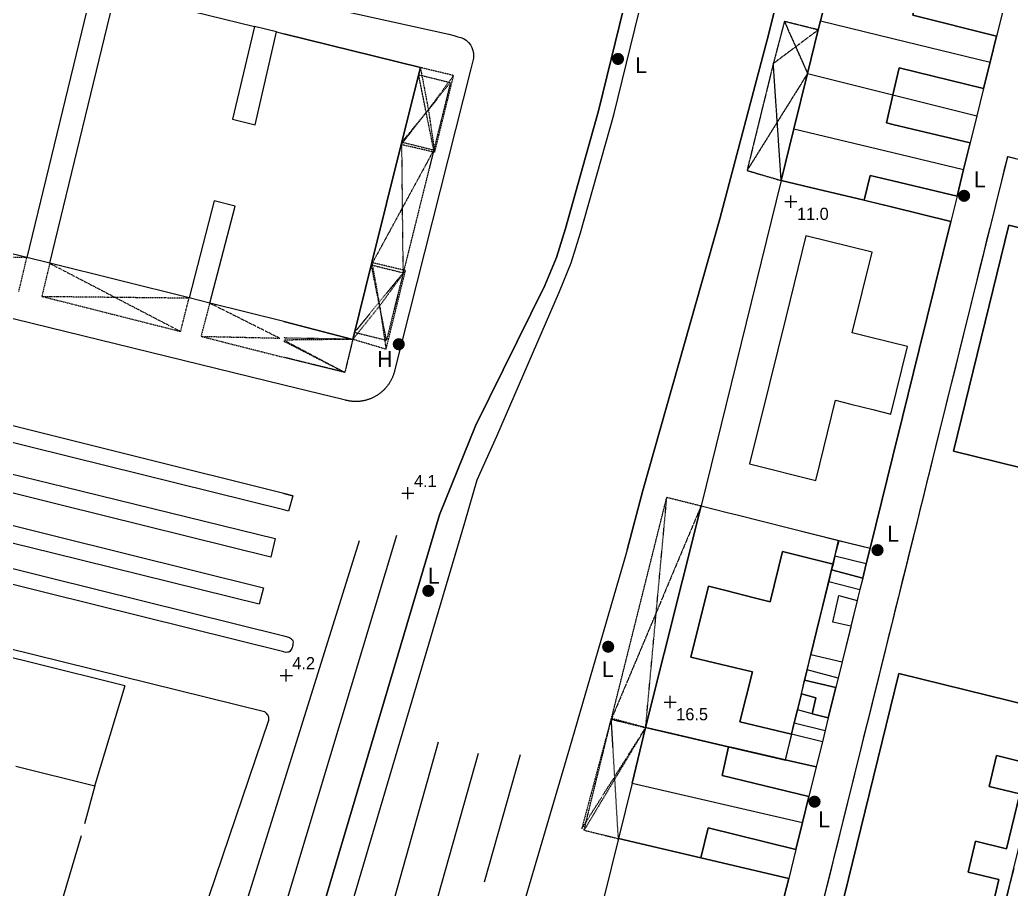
# Model space of a CAD drawing. Header units: millimetres. Extents: x 833924389 to 835767163, y 817400000 to 818811854.
# Drawn here: x 835228338 to 835309714, y 818600601 to 818671952 of the extents above; entities that cross this region are included whole.
import ezdxf
from ezdxf.enums import TextEntityAlignment as Align

# ---------------------------------------------------------------- set-up
doc = ezdxf.new("R2010")
doc.units = ezdxf.units.MM
doc.header["$LTSCALE"] = 10
doc.header["$MEASUREMENT"] = 0
for name, pattern in [('11NW24A$0$DGN Style 5', [6.686246, 2.865534, -3.820712]), ('11NW24B$0$DGN Style 5', [6.581295, 2.820555, -3.76074]), ('11nw24b$1$DGN Style 5', [1.174922, 0.503538, -0.671384])]:
    doc.linetypes.add(name, pattern=pattern)
doc.layers.add('01_Base_Plan', color=5, linetype='Continuous', lineweight=5)
doc.styles.add('11nw24b$0$Style-ENGINEERING', font='ENGINEERING.shx')
doc.styles.add('11nw24b$0$Style-WORKING', font='WORKING.shx')

# ---------------------------------------------------------------- blocks, each defined once
blk = doc.blocks.new('11nw24b$0$SPOTHT')
at = {"layer": '01_Base_Plan', "linetype": 'Continuous', "lineweight": 13}
for p, q in [((-0.5, 0), (0.5, 0)), ((0, -0.5), (0, 0.5))]:
    blk.add_line(p, q, dxfattribs=at)
blk = doc.blocks.new('11nw24b$0$UTILP')
at = {"layer": '01_Base_Plan', "linetype": 'Continuous', "lineweight": 13}
h = blk.add_hatch(color=256, dxfattribs=at)
edge = h.paths.add_edge_path()
edge.add_arc((0, 0), 0.5, 0, 360)
blk = doc.blocks.new('11nw24b$0$UTIFH')
at = {"layer": '01_Base_Plan', "linetype": 'Continuous', "lineweight": 13}
h = blk.add_hatch(color=256, dxfattribs=at)
edge = h.paths.add_edge_path()
edge.add_arc((0, 0), 0.5, 0, 360)

msp = doc.modelspace()

# ---------------------------------------------------------------- linework, layer by layer
at = {"layer": '01_Base_Plan', "linetype": 'Continuous'}
for p, q in [((835309101, 818673000), (835308514, 818670624)), ((835292999, 818667547), (835291883, 818663018)), ((835300006, 818665795), (835306897, 818664071)), ((835307448, 818666303), (835306897, 818664071)), ((835306897, 818664071), (835306347, 818661844)), ((835305270, 818657481), (835304755, 818655395)), ((835250000, 818647203), (835255670, 818645728)), ((835299763, 818645490), (835297853, 818645970)), ((835296552, 818640420), (835298364, 818639964)), ((835250404, 818631626), (835250000, 818631731)), ((835284261, 818632066), (835279708, 818613859)), ((835295235, 818627910), (835295552, 818629226)), ((835295053, 818627157), (835295235, 818627910)), ((835291694, 818613244), (835295053, 818627157)), ((835294978, 818626820), (835297533, 818626138)), ((835294743, 818625858), (835297299, 818625187)), ((835297533, 818626138), (835297299, 818625187)), ((835288622, 818624524), (835286303, 818625107)), ((835250158, 818620029), (835250000, 818620068)), ((835284798, 818619320), (835287088, 818618780)), ((835292974, 818618616), (835293279, 818619866)), ((835292761, 818617743), (835292974, 818618616)), ((835292490, 818616636), (835292761, 818617743)), ((835293381, 818614999), (835292166, 818615308)), ((835294699, 818614658), (835294443, 818613618)), ((835279708, 818613859), (835286475, 818612290)), ((835291683, 818613329), (835291908, 818614250)), ((835293707, 818610639), (835291168, 818611223)), ((835293707, 818610639), (835293113, 818608210)), ((835278589, 818609305), (835292593, 818606083)), ((835292047, 818603854), (835291466, 818601481))]:
    msp.add_line(p, q, dxfattribs=at)
at = {"layer": '01_Base_Plan', "linetype": '11nw24b$1$DGN Style 5'}
for p, q in [((835291099, 818671818), (835290189, 818668363)), ((835293880, 818671127), (835291099, 818671818)), ((835291099, 818671818), (835292025, 818669738)), ((835293880, 818671127), (835292025, 818669738)), ((835292025, 818669738), (835290189, 818668363)), ((835292025, 818669738), (835292999, 818667547)), ((835290189, 818668363), (835288033, 818659584)), ((835290513, 818663561), (835290189, 818668363)), ((835261071, 818667452), (835263691, 818666800)), ((835292999, 818667547), (835290513, 818663561)), ((835263691, 818666800), (835262316, 818661269)), ((835290513, 818663561), (835288033, 818659584)), ((835290836, 818658765), (835290513, 818663561)), ((835259696, 818661920), (835262316, 818661269)), ((835262316, 818661269), (835259810, 818651190)), ((835288033, 818659584), (835290836, 818658765)), ((835257190, 818651841), (835259810, 818651190)), ((835259810, 818651190), (835258435, 818645658)), ((835255815, 818646310), (835258435, 818645658)), ((835255670, 818645728), (835250000, 818645840)), ((835250000, 818645591), (835255014, 818643018)), ((835255670, 818645728), (835255014, 818643018)), ((835255014, 818643018), (835250000, 818644250)), ((835276892, 818614551), (835281447, 818632769)), ((835281447, 818632769), (835284261, 818632066)), ((835274654, 818605442), (835276892, 818614551)), ((835276892, 818614551), (835279708, 818613859)), ((835274654, 818605442), (835277470, 818604750))]:
    msp.add_line(p, q, dxfattribs=at)
at = {"layer": '01_Base_Plan'}
for p, q in [((835239601, 818575990), (835256212, 818629207)), ((835242784, 818574947), (835259294, 818629647))]:
    msp.add_line(p, q, dxfattribs=at)
at = {"layer": '01_Base_Plan', "linetype": 'Continuous', "flags": 128}
for points in [[(835255771, 818600000), (835264875, 818630694), (835265886, 818634208), (835267484, 818637772), (835272633, 818649661), (835273608, 818652012), (835274366, 818654460), (835277093, 818664142), (835284298, 818693551), (835289503, 818715212), (835294523, 818731172), (835299891, 818752699)], [(835296024, 818751555), (835297173, 818747174), (835293271, 818731525), (835288250, 818715560), (835283440, 818695682), (835283710, 818695637), (835283261, 818693766), (835283035, 818693860), (835275836, 818664473), (835273119, 818654828), (835272384, 818652454), (835271432, 818650159), (835265736, 818638636), (835262785, 818631314), (835253497, 818600000)], [(835278191, 818628442), (835279486, 818633331), (835285793, 818655606), (835289833, 818670827), (835295693, 818694417), (835297071, 818700000)], [(835295693, 818694417), (835289833, 818670827), (835285793, 818655606), (835279486, 818633331), (835278191, 818628442), (835277920, 818627506), (835273460, 818612178), (835269882, 818600000)], [(835255771, 818600000), (835264875, 818630694), (835265886, 818634208), (835267484, 818637772), (835272633, 818649661), (835273608, 818652012), (835274366, 818654460), (835277093, 818664142), (835284298, 818693551)], [(835271432, 818650159), (835272384, 818652454), (835273119, 818654828), (835275836, 818664473), (835283035, 818693860)], [(835228914, 818652434), (835217449, 818655275), (835219477, 818663230), (835217570, 818663703), (835215574, 818655740), (835204145, 818658574), (835209617, 818680789), (835221078, 818677959), (835219246, 818670441), (835221086, 818669982), (835222953, 818677496), (835234316, 818674689), (835228914, 818652434)], [(835294062, 818671864), (835294329, 818672950), (835295185, 818676425)], [(835295185, 818676425), (835294329, 818672950), (835294062, 818671864)], [(835302219, 818674694), (835301635, 818672345), (835308514, 818670624), (835307982, 818668470)], [(835307982, 818668470), (835308514, 818670624), (835301635, 818672345), (835302219, 818674694)], [(835250000, 818647203), (835243926, 818648709), (835246012, 818656656), (835244281, 818657086), (835242234, 818649129), (835230793, 818651967), (835236180, 818674230), (835247605, 818671408), (835245785, 818663811), (835247660, 818663344), (835249406, 818670963), (835250000, 818670816)], [(835250000, 818673783), (835263542, 818670763), (835263976, 818670666), (835264283, 818670568), (835264530, 818670507), (835264763, 818670407), (835264977, 818670270), (835265166, 818670100), (835265325, 818669902), (835265450, 818669682), (835265537, 818669443), (835265584, 818669194), (835265576, 818668806), (835265527, 818668577), (835265356, 818667941), (835259037, 818642929), (835259019, 818642874), (835259001, 818642820), (835258982, 818642767), (835258962, 818642713), (835258941, 818642660), (835258919, 818642607), (835258896, 818642555), (835258872, 818642503), (835258847, 818642452), (835258822, 818642401), (835258795, 818642350), (835258768, 818642300), (835258740, 818642251), (835258711, 818642202), (835258681, 818642153), (835258650, 818642105), (835258618, 818642057), (835258586, 818642010), (835258553, 818641964), (835258519, 818641918), (835258484, 818641873), (835258448, 818641829), (835258412, 818641785), (835258374, 818641741), (835258337, 818641699), (835258298, 818641657), (835258258, 818641615), (835258218, 818641575), (835258178, 818641535), (835258136, 818641496), (835258094, 818641457), (835258051, 818641420), (835258008, 818641383), (835257963, 818641347), (835257919, 818641311), (835257873, 818641276), (835257827, 818641243), (835257781, 818641210), (835257734, 818641177), (835257686, 818641146), (835257638, 818641116), (835257589, 818641086), (835257540, 818641057), (835257490, 818641029), (835257440, 818641002), (835257389, 818640976), (835257338, 818640950), (835257287, 818640926), (835257235, 818640902), (835257182, 818640880), (835257129, 818640858), (835257076, 818640837), (835257023, 818640818), (835256969, 818640799), (835256915, 818640781), (835256860, 818640764), (835256805, 818640748), (835256750, 818640732), (835256695, 818640718), (835256640, 818640705), (835256584, 818640693), (835256528, 818640682), (835256472, 818640671), (835256416, 818640662), (835256359, 818640654), (835256302, 818640647), (835256246, 818640640), (835256189, 818640635), (835256132, 818640631), (835256075, 818640627), (835256018, 818640625), (835255961, 818640624), (835255904, 818640623), (835255847, 818640624), (835255790, 818640626), (835255733, 818640628), (835255676, 818640632), (835255619, 818640636), (835255562, 818640642), (835255506, 818640649), (835255449, 818640656), (835255393, 818640665), (835255336, 818640674), (835255280, 818640685), (835255224, 818640696), (835255224, 818640696), (835255169, 818640709), (835255113, 818640722), (835255058, 818640737), (835254848, 818640793), (835250000, 818641979)], [(835250000, 818673783), (835263542, 818670763), (835263976, 818670667), (835264283, 818670568), (835264530, 818670507), (835264763, 818670407), (835264977, 818670270), (835265166, 818670100), (835265325, 818669903), (835265450, 818669682), (835265537, 818669443), (835265584, 818669194), (835265576, 818668806), (835265527, 818668577), (835265356, 818667941), (835259037, 818642929), (835259019, 818642874), (835259001, 818642820), (835258982, 818642767), (835258962, 818642713), (835258941, 818642660), (835258919, 818642607), (835258896, 818642555), (835258872, 818642503), (835258847, 818642452), (835258822, 818642401), (835258795, 818642350), (835258768, 818642300), (835258740, 818642251), (835258711, 818642202), (835258681, 818642153), (835258650, 818642105), (835258618, 818642057), (835258586, 818642011), (835258553, 818641964), (835258519, 818641918), (835258484, 818641873), (835258448, 818641829), (835258412, 818641785), (835258374, 818641741), (835258337, 818641699), (835258298, 818641657), (835258259, 818641615), (835258218, 818641575), (835258178, 818641535), (835258136, 818641496), (835258094, 818641457), (835258051, 818641420), (835258008, 818641383), (835257963, 818641347), (835257919, 818641311), (835257873, 818641277), (835257827, 818641243), (835257781, 818641210), (835257734, 818641178), (835257686, 818641146), (835257638, 818641116), (835257589, 818641086), (835257540, 818641057), (835257490, 818641029), (835257440, 818641002), (835257389, 818640976), (835257338, 818640950), (835257287, 818640926), (835257235, 818640903), (835257182, 818640880), (835257129, 818640858), (835257076, 818640837), (835257023, 818640818), (835256969, 818640799), (835256915, 818640781), (835256860, 818640764), (835256806, 818640748), (835256751, 818640733), (835256695, 818640718), (835256640, 818640705), (835256584, 818640693), (835256528, 818640682), (835256472, 818640671), (835256416, 818640662), (835256359, 818640654), (835256303, 818640647), (835256246, 818640640), (835256189, 818640635), (835256132, 818640631), (835256075, 818640627), (835256018, 818640625), (835255961, 818640624), (835255904, 818640623)], [(835309101, 818673000), (835308514, 818670624)], [(835249406, 818670963), (835247605, 818671408)], [(835292999, 818667547), (835293880, 818671127), (835294062, 818671864)], [(835294062, 818671864), (835293880, 818671127), (835292999, 818667547)], [(835294062, 818671864), (835300000, 818670416), (835307982, 818668470)], [(835294062, 818671864), (835300000, 818670416), (835307982, 818668470)], [(835250000, 818670816), (835261215, 818668034), (835259643, 818661709), (835257235, 818652025), (835255670, 818645728), (835250000, 818647203)], [(835255670, 818645728), (835257235, 818652025), (835259643, 818661709), (835261215, 818668034), (835250000, 818670816)], [(835307982, 818668470), (835307448, 818666303), (835300516, 818667999), (835300006, 818665795)], [(835300006, 818665795), (835300516, 818667999), (835307448, 818666303), (835307982, 818668470)], [(835291883, 818663018), (835292999, 818667547)], [(835292999, 818667547), (835300000, 818665796), (835300006, 818665795)], [(835292999, 818667547), (835300000, 818665796), (835300006, 818665795)], [(835300006, 818665795), (835300000, 818665770), (835299475, 818663501), (835300000, 818663374), (835306347, 818661844), (835305812, 818659678)], [(835305812, 818659678), (835306347, 818661844), (835300000, 818663374), (835299475, 818663501), (835300000, 818665769), (835300006, 818665795)], [(835300006, 818665795), (835306897, 818664071)], [(835307448, 818666303), (835306897, 818664071)], [(835306897, 818664071), (835306347, 818661844)], [(835305812, 818659678), (835305270, 818657481), (835300000, 818658733), (835298126, 818659178), (835297655, 818657145), (835293804, 818658060), (835290836, 818658765), (835291883, 818663018)], [(835291883, 818663018), (835290836, 818658765), (835293804, 818658060), (835297655, 818657145), (835298126, 818659178), (835300000, 818658733), (835305270, 818657481), (835305812, 818659678)], [(835291883, 818663018), (835300000, 818661072), (835305812, 818659678)], [(835291883, 818663018), (835300000, 818661072), (835305812, 818659678)], [(835309371, 818600000), (835313110, 818615201), (835315355, 818624329), (835317600, 818633457), (835323456, 818657268), (835322484, 818657506), (835310829, 818660362), (835309404, 818660711), (835303509, 818636911), (835301249, 818627786), (835298989, 818618662), (835294367, 818600000)], [(835310635, 818660410), (835309469, 818660696), (835309404, 818660711), (835309116, 818659547), (835308827, 818658382), (835308539, 818657217), (835308250, 818656052), (835307962, 818654887), (835307673, 818653723), (835307385, 818652558), (835307096, 818651393), (835306808, 818650228), (835306519, 818649063), (835306231, 818647899), (835305942, 818646734), (835305654, 818645569), (835305365, 818644404), (835305077, 818643239), (835304788, 818642075), (835304500, 818640910), (835304211, 818639745), (835303923, 818638580), (835303634, 818637415), (835303346, 818636251), (835303057, 818635086), (835302769, 818633921), (835302480, 818632756), (835302192, 818631591), (835301903, 818630427), (835301615, 818629262), (835301326, 818628097), (835301038, 818626932), (835300749, 818625767), (835300461, 818624603), (835300172, 818623438), (835299884, 818622273), (835299595, 818621108), (835299307, 818619943), (835299018, 818618779), (835298730, 818617614), (835298441, 818616449), (835298153, 818615284), (835297864, 818614119), (835297576, 818612955), (835297287, 818611790), (835296999, 818610625), (835296710, 818609460), (835296422, 818608295), (835296133, 818607131), (835295845, 818605966), (835295734, 818605518), (835295446, 818604353), (835295159, 818603188), (835294872, 818602023), (835294584, 818600858), (835294373, 818600000)], [(835250000, 818641979), (835176944, 818659861)], [(835290836, 818658765), (835284261, 818632066), (835286394, 818631529), (835287219, 818631322), (835291437, 818630261), (835295584, 818629218)], [(835295552, 818629226), (835298135, 818628576), (835300000, 818636131), (835300795, 818639353), (835302161, 818644887), (835304755, 818655395), (835300000, 818656567), (835290836, 818658765), (835284261, 818632066)], [(835305270, 818657481), (835304755, 818655395)], [(835297655, 818657145), (835300000, 818656567), (835304755, 818655395), (835302161, 818644887), (835300795, 818639353), (835300000, 818636131), (835298135, 818628576)], [(835304973, 818636552), (835309535, 818655099), (835318665, 818652862), (835321190, 818652243), (835320084, 818647747), (835317559, 818648366), (835316938, 818645841), (835319463, 818645222), (835318355, 818640716), (835315830, 818641335), (835315209, 818638810), (835317734, 818638191), (835316628, 818633695), (835314103, 818634314), (835304973, 818636552)], [(835304973, 818636552), (835314103, 818634314), (835316628, 818633695), (835317734, 818638191), (835315209, 818638810), (835315830, 818641335), (835318355, 818640716), (835319463, 818645222), (835316938, 818645841), (835317559, 818648366), (835320084, 818647747), (835321190, 818652243), (835318665, 818652862), (835309535, 818655099), (835304973, 818636552)], [(835297853, 818645970), (835296667, 818646269), (835298293, 818652871), (835292862, 818654237), (835291236, 818647635), (835289873, 818642100), (835288247, 818635497)], [(835297853, 818645970), (835296667, 818646269), (835298293, 818652871), (835292862, 818654237), (835291236, 818647635), (835289873, 818642100), (835288247, 818635497), (835293678, 818634131), (835295304, 818640734), (835296552, 818640420)], [(835230793, 818651967), (835228914, 818652434)], [(835265736, 818638636), (835271432, 818650159)], [(835243926, 818648709), (835242234, 818649129)], [(835299763, 818645490), (835297853, 818645970)], [(835298364, 818639964), (835299825, 818639597), (835301191, 818645131), (835299763, 818645490)], [(835298364, 818639964), (835299825, 818639597), (835301191, 818645131), (835299763, 818645490)], [(835255904, 818640623), (835255847, 818640624), (835255790, 818640626), (835255733, 818640628), (835255676, 818640632), (835255619, 818640636), (835255562, 818640642), (835255506, 818640649), (835255449, 818640656), (835255393, 818640665), (835255336, 818640674), (835255280, 818640685), (835255224, 818640697), (835255169, 818640709), (835255113, 818640722), (835255058, 818640737), (835254848, 818640793), (835250000, 818641979)], [(835172563, 818640651), (835230706, 818626185)], [(835288247, 818635497), (835293678, 818634131), (835295304, 818640734), (835296552, 818640420)], [(835296552, 818640420), (835298364, 818639964)], [(835230487, 818624922), (835172420, 818639367)], [(835232429, 818636092), (835225695, 818637764), (835227223, 818638771)], [(835237840, 818636118), (835227223, 818638771)], [(835262785, 818631314), (835265736, 818638636)], [(835164661, 818635871), (835229602, 818619835)], [(835231738, 818632119), (835221281, 818634713), (835223016, 818635820), (835231999, 818633617)], [(835250000, 818631730), (835232429, 818636092)], [(835250000, 818633078), (835237840, 818636118)], [(835231999, 818633617), (835249305, 818629373), (835248941, 818627852)], [(835250740, 818632893), (835250000, 818633078)], [(835250000, 818633078), (835250740, 818632893), (835250404, 818631626)], [(835231051, 818628169), (835216871, 818631662), (835218555, 818632746), (835231297, 818629579)], [(835250740, 818632893), (835250404, 818631626), (835250000, 818631730)], [(835248941, 818627852), (835231738, 818632119)], [(835279708, 818613859), (835284261, 818632066)], [(835284261, 818632066), (835286394, 818631529), (835287219, 818631322), (835291437, 818630261), (835295552, 818629226)], [(835253497, 818600000), (835262785, 818631314)], [(835231297, 818629579), (835248348, 818625342), (835247984, 818623998)], [(835295584, 818629218), (835298135, 818628576), (835297820, 818627299), (835295249, 818627927), (835295584, 818629218)], [(835247984, 818623998), (835231051, 818628169)], [(835278191, 818628442), (835277920, 818627506), (835273460, 818612178), (835269882, 818600000)], [(835288622, 818624524), (835289921, 818624197), (835290952, 818628320), (835295090, 818627280), (835294978, 818626820), (835294743, 818625858), (835293991, 818622781), (835293279, 818619866)], [(835293279, 818619866), (835293991, 818622781), (835294743, 818625858), (835294978, 818626820), (835295090, 818627280), (835290952, 818628320), (835289921, 818624197), (835288622, 818624524)], [(835297533, 818626138), (835297820, 818627299), (835298135, 818628576)], [(835295249, 818627927), (835295090, 818627280)], [(835297820, 818627299), (835297533, 818626138), (835294978, 818626820)], [(835230706, 818626185), (835250000, 818621384)], [(835294743, 818625858), (835297299, 818625187), (835297137, 818624531), (835297080, 818624304)], [(835250000, 818620069), (835230487, 818624922)], [(835284798, 818619320), (835283423, 818619645), (835284878, 818625466), (835286303, 818625107)], [(835286303, 818625107), (835284878, 818625466), (835283423, 818619645), (835284798, 818619320)], [(835286303, 818625107), (835288622, 818624524)], [(835297299, 818625187), (835297137, 818624531), (835297080, 818624304), (835295834, 818619254), (835295313, 818617144)], [(835297080, 818624304), (835296557, 818622182), (835295086, 818622517), (835295580, 818624697), (835297080, 818624304)], [(835296539, 818622109), (835295834, 818619254)], [(835229481, 818619138), (835219925, 818621495)], [(835250000, 818621384), (835250487, 818621263)], [(835250000, 818621384), (835250487, 818621263), (835250564, 818621195), (835250645, 818621128), (835250713, 818621056), (835250755, 818620973), (835250766, 818620877), (835250761, 818620773), (835250755, 818620638), (835250724, 818620543), (835250694, 818620446), (835250658, 818620353), (835250613, 818620264), (835250557, 818620176), (835250489, 818620102), (835250406, 818620060), (835250306, 818620044), (835250158, 818620029)], [(835250487, 818621263), (835250564, 818621195), (835250645, 818621128), (835250713, 818621056), (835250755, 818620973), (835250766, 818620877), (835250761, 818620773), (835250755, 818620638), (835250724, 818620542), (835250694, 818620446), (835250658, 818620353), (835250613, 818620264), (835250557, 818620176), (835250489, 818620102), (835250406, 818620060), (835250306, 818620044), (835250158, 818620029), (835250000, 818620069)], [(835229602, 818619835), (835248410, 818615191), (835248481, 818615118), (835248556, 818615048), (835248626, 818614975), (835248684, 818614896), (835248721, 818614807), (835248740, 818614711), (835248749, 818614609), (835248764, 818614436), (835243864, 818600000)], [(835287088, 818618780), (835284798, 818619320)], [(835292974, 818618616), (835293279, 818619866)], [(835293279, 818619866), (835295834, 818619254), (835295504, 818617915), (835292974, 818618616)], [(835236954, 818617295), (835229481, 818619138)], [(835291683, 818613329), (835291683, 818613329), (835287453, 818614327), (835288484, 818618450), (835287088, 818618780)], [(835287088, 818618780), (835288484, 818618450), (835287453, 818614327), (835291683, 818613329), (835291683, 818613329)], [(835292974, 818618616), (835292761, 818617743)], [(835292490, 818616636), (835292761, 818617743)], [(835292761, 818617743), (835295313, 818617144), (835294699, 818614658), (835293381, 818614999), (835293676, 818616298), (835292490, 818616636)], [(835292490, 818616636), (835293676, 818616298), (835293381, 818614999), (835294699, 818614658), (835295313, 818617144), (835292761, 818617743)], [(835296008, 818600000), (835300484, 818618296), (835309613, 818616058), (835312139, 818615439), (835311038, 818610942), (835308513, 818611561), (835307895, 818609035), (835310421, 818608416), (835309318, 818603909), (835306793, 818604528), (835306175, 818602003), (835308700, 818601384), (835308362, 818600000)], [(835308362, 818600000), (835308700, 818601384), (835306175, 818602003), (835306793, 818604528), (835309318, 818603909), (835310421, 818608416), (835307895, 818609035), (835308513, 818611561), (835311038, 818610942), (835312139, 818615439), (835309613, 818616058), (835300484, 818618296), (835296008, 818600000)], [(835236954, 818617295), (835234495, 818609124), (835234486, 818609091)], [(835292490, 818616636), (835292166, 818615308), (835291908, 818614250)], [(835291908, 818614250), (835292166, 818615308), (835292490, 818616636)], [(835293381, 818614999), (835292166, 818615308)], [(835294699, 818614658), (835294443, 818613618)], [(835278589, 818609305), (835279708, 818613859), (835281853, 818613366), (835286502, 818612296), (835285984, 818609941), (835293113, 818608210), (835292593, 818606083)], [(835292593, 818606083), (835293113, 818608210), (835285984, 818609941), (835286502, 818612296), (835281853, 818613366), (835279708, 818613859), (835278589, 818609305)], [(835291683, 818613329), (835291908, 818614250)], [(835291908, 818614250), (835294443, 818613618), (835294217, 818612703), (835291683, 818613329)], [(835294443, 818613618), (835294217, 818612703), (835293761, 818610855), (835293707, 818610639)], [(835286475, 818612290), (835291199, 818611195), (835291694, 818613244)], [(835291683, 818613329), (835291168, 818611223), (835286921, 818612200), (835286502, 818612296)], [(835294217, 818612703), (835293761, 818610855), (835293707, 818610639), (835291168, 818611223), (835293707, 818610639), (835293113, 818608210)], [(835228014, 818610706), (835234486, 818609091)], [(835234486, 818609091), (835233652, 818605954)], [(835278589, 818609305), (835277470, 818604750), (835284228, 818603172), (835284852, 818605639), (835292047, 818603854), (835292593, 818606083)], [(835278589, 818609305), (835292593, 818606083)], [(835292593, 818606083), (835292047, 818603854), (835284852, 818605639), (835284228, 818603172)], [(835233370, 818604979), (835231901, 818600000)], [(835291084, 818600000), (835291466, 818601481), (835284228, 818603172), (835277470, 818604750), (835276312, 818600000)], [(835277470, 818604750), (835284228, 818603172)], [(835292047, 818603854), (835291466, 818601481)], [(835284228, 818603172), (835291466, 818601481), (835291084, 818600000)], [(835309383, 818600000), (835309667, 818601166), (835309952, 818602332)]]:
    msp.add_lwpolyline(points, dxfattribs=at)
at = {"layer": '01_Base_Plan', "linetype": '11NW24B$0$DGN Style 5', "flags": 128}
for points in [[(835291099, 818671818), (835290189, 818668363)], [(835293880, 818671127), (835291099, 818671818)], [(835291099, 818671818), (835292025, 818669738)], [(835293880, 818671127), (835292025, 818669738)], [(835292025, 818669738), (835290189, 818668363)], [(835292025, 818669738), (835292999, 818667547)], [(835290189, 818668363), (835288033, 818659584)], [(835290513, 818663561), (835290189, 818668363)], [(835262391, 818661081), (835263946, 818667383), (835261215, 818668034), (835261875, 818664574)], [(835261875, 818664574), (835263946, 818667383)], [(835292999, 818667547), (835290513, 818663561)], [(835262391, 818661081), (835259643, 818661709), (835261875, 818664574)], [(835261875, 818664574), (835262391, 818661081)], [(835290513, 818663561), (835288033, 818659584)], [(835290836, 818658765), (835290513, 818663561)], [(835288033, 818659584), (835290836, 818658765)], [(835258399, 818644913), (835259994, 818651371), (835257235, 818652025), (835257875, 818648469)], [(835257875, 818648469), (835259994, 818651371)], [(835255670, 818645728), (835257875, 818648469)], [(835257875, 818648469), (835258399, 818644913)], [(835255670, 818645728), (835255014, 818643018), (835250000, 818644250)], [(835255670, 818645728), (835250000, 818645666), (835255014, 818643018)], [(835258399, 818644913), (835255670, 818645728)], [(835276881, 818614616), (835274460, 818605554), (835277166, 818609836), (835279708, 818613859), (835276881, 818614616)]]:
    msp.add_lwpolyline(points, dxfattribs=at)
at = {"layer": '01_Base_Plan', "linetype": '11nw24b$1$DGN Style 5', "flags": 128}
for points in [[(835262316, 818661269), (835261694, 818664360), (835261071, 818667452)], [(835263691, 818666800), (835261694, 818664360), (835259696, 818661920)], [(835259810, 818651190), (835259753, 818656555), (835259696, 818661920)], [(835262316, 818661269), (835259753, 818656555), (835257190, 818651841)], [(835258435, 818645658), (835257812, 818648750), (835257190, 818651841)], [(835259810, 818651190), (835257812, 818648750), (835255815, 818646310)], [(835279708, 818613859), (835280578, 818623311), (835281447, 818632769)], [(835284261, 818632066), (835280578, 818623311), (835276892, 818614551)], [(835277470, 818604750), (835277181, 818609651), (835276892, 818614551)], [(835279708, 818613859), (835277181, 818609651), (835274654, 818605442)]]:
    msp.add_lwpolyline(points, dxfattribs=at)
at = {"layer": '01_Base_Plan', "linetype": '11NW24A$0$DGN Style 5', "flags": 128}
for points in [[(835228914, 818652434), (835222783, 818652502), (835216777, 818652568)], [(835228254, 818649656), (835228914, 818652434)], [(835230793, 818651967), (835230145, 818649258)], [(835230793, 818651967), (835236119, 818649194), (835241535, 818646375)], [(835230145, 818649258), (835236119, 818649194), (835242234, 818649129)], [(835230145, 818649258), (835241535, 818646375)], [(835241535, 818646375), (835242234, 818649129)], [(835243926, 818648709), (835243211, 818645977)], [(835243926, 818648709), (835249676, 818645828)], [(835243211, 818645977), (835249676, 818645828)], [(835243211, 818645977), (835250000, 818644250)]]:
    msp.add_lwpolyline(points, dxfattribs=at)
at = {"layer": '01_Base_Plan', "flags": 128}
for points in [[(835262686, 818612676), (835259133, 818600000)], [(835265948, 818611747), (835262661, 818600000)], [(835266471, 818601201), (835269444, 818611646)]]:
    msp.add_lwpolyline(points, dxfattribs=at)

# ---------------------------------------------------------------- block references
at = {"layer": '01_Base_Plan', "linetype": 'Continuous', "xscale": 1000, "yscale": 1000, "zscale": 1000}
for name, p in [('11nw24b$0$UTILP', (835277440, 818668743)), ('11nw24b$0$SPOTHT', (835291633, 818657032, 11000)), ('11nw24b$0$UTILP', (835305849, 818657509)), ('11nw24b$0$UTIFH', (835259444, 818645327)), ('11nw24b$0$SPOTHT', (835260194, 818633097, 4100)), ('11nw24b$0$UTILP', (835298742, 818628427)), ('11nw24b$0$UTILP', (835261870, 818625084)), ('11nw24b$0$UTILP', (835276633, 818620498)), ('11nw24b$0$SPOTHT', (835250208, 818618149, 4200)), ('11nw24b$0$SPOTHT', (835281722, 818615960, 16500)), ('11nw24b$0$UTILP', (835293573, 818607779))]:
    msp.add_blockref(name, p, dxfattribs=at)

# ---------------------------------------------------------------- texts
at = {"layer": '01_Base_Plan', "linetype": 'Continuous'}
for s, height, style, p in [('L', 1300, '11nw24b$0$Style-WORKING', (835278849, 818667586)), ('L', 1300, '11nw24b$0$Style-WORKING', (835306649, 818658209)), ('H', 1300, '11nw24b$0$Style-WORKING', (835257672, 818643469)), ('4.1', 1000, '11nw24b$0$Style-ENGINEERING', (835260694, 818633597, 4100)), ('L', 1300, '11nw24b$0$Style-WORKING', (835299542, 818629127)), ('L', 1300, '11nw24b$0$Style-WORKING', (835261830, 818625678)), ('4.2', 1000, '11nw24b$0$Style-ENGINEERING', (835250708, 818618649, 4200)), ('L', 1300, '11nw24b$0$Style-WORKING', (835276109, 818618009)), ('L', 1300, '11nw24b$0$Style-WORKING', (835293891, 818605677))]:
    msp.add_text(s, height=height, dxfattribs=dict(at, style=style)).set_placement(p)
at = {"layer": '01_Base_Plan', "linetype": 'Continuous', "style": '11nw24b$0$Style-ENGINEERING'}
for s, p in [('11.0', (835292133, 818656532, 11000)), ('16.5', (835282222, 818615460, 16500))]:
    msp.add_text(s, height=1000, dxfattribs=at).set_placement(p, align=Align.TOP_LEFT)

doc.saveas('drawing.dxf')
